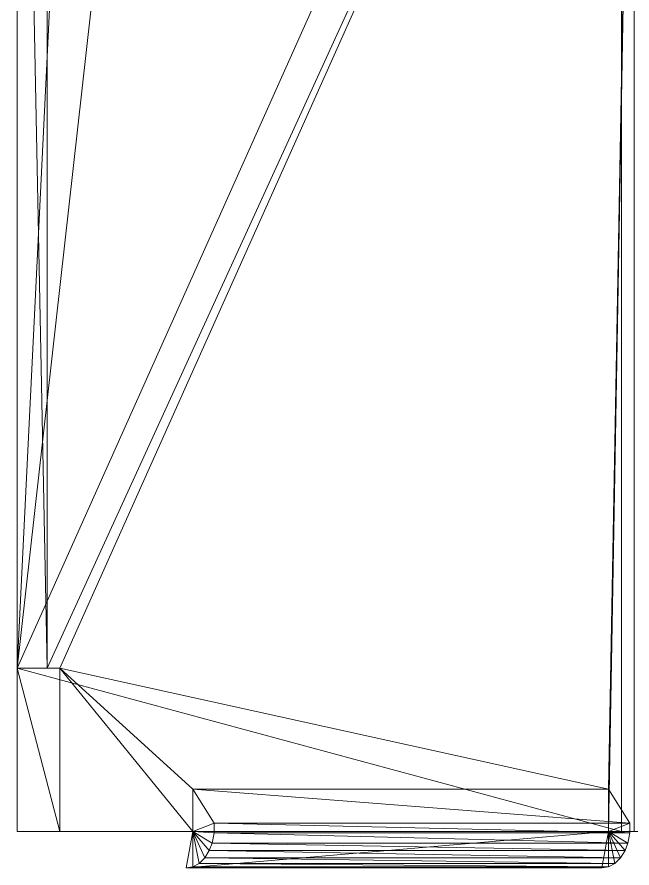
# Model space of a CAD drawing. Header units: millimetres. Extents: x -38752 to -34801, y 260924 to 263752.
# Drawn here: x -36435.5 to -36334, y 263090.8 to 263231.3 of the extents above; entities that cross this region are included whole.
import ezdxf

# ---------------------------------------------------------------- set-up
doc = ezdxf.new("R2010")
doc.units = ezdxf.units.MM
doc.layers.add('0.09', color=1, linetype='Continuous', lineweight=9)

msp = doc.modelspace()

# ---------------------------------------------------------------- meshes
at = {"layer": '0.09'}
mesh = msp.add_polyface(dxfattribs=at)
corners = [(-36435.53, 263371.76, 2.07), (-36435.53, 263123.78, 7.07), (-36435.53, 263371.76, 7.07), (-36435.53, 263123.78, 2.07)]
mesh.append_faces([[corners[k] for k in face] for face in [(0, 1, 2), (1, 0, 3)]], dxfattribs={"vtx0": -1})
mesh = msp.add_polyface(dxfattribs=at)
corners = [(-36435.53, 263371.76, 2.07), (-36430.53, 263123.78, 2.07), (-36435.53, 263123.78, 2.07), (-36430.53, 263337.86, 2.07), (-36428.46, 263338.39, 2.07), (-36424.45, 263357.84, 2.07), (-36410.53, 263343.06, 2.07), (-36424.03, 263357.52, 2.07), (-36423.55, 263357.32, 2.07), (-36410.53, 263353.26, 2.07), (-36423.03, 263357.26, 2.07), (-36424.76, 263358.26, 2.07), (-36424.96, 263358.74, 2.07), (-36425.03, 263359.26, 2.07), (-36424.96, 263359.77, 2.07), (-36424.76, 263360.26, 2.07), (-36424.45, 263360.67, 2.07), (-36424.03, 263360.99, 2.07), (-36423.55, 263361.19, 2.07), (-36423.03, 263361.26, 2.07), (-36421.1, 263359.77, 2.07), (-36423.03, 263371.76, 2.07), (-36421.03, 263359.26, 2.07), (-36421.1, 263358.74, 2.07), (-36421.3, 263358.26, 2.07), (-36421.62, 263357.84, 2.07), (-36422.03, 263357.52, 2.07), (-36422.51, 263357.32, 2.07), (-36421.3, 263360.26, 2.07), (-36421.62, 263360.67, 2.07), (-36422.03, 263360.99, 2.07), (-36422.51, 263361.19, 2.07)]
mesh.append_faces([[corners[k] for k in face] for face in [(0, 1, 2)]], dxfattribs={"vtx0": -1})
mesh.append_faces([[corners[k] for k in face] for face in [(1, 0, 3), (3, 0, 4), (4, 5, 6), (6, 8, 9), (5, 0, 11), (11, 0, 12), (12, 0, 13), (13, 0, 14), (14, 0, 15), (15, 0, 16), (16, 0, 17), (17, 0, 18), (18, 0, 19), (9, 20, 21), (20, 9, 22), (22, 9, 23), (23, 9, 24), (24, 9, 25), (25, 9, 26), (26, 9, 27), (27, 9, 10), (21, 19, 0)]], dxfattribs={"vtx0": -1, "vtx1": -1})
mesh.append_faces([[corners[k] for k in face] for face in [(4, 0, 5)]], dxfattribs={"vtx0": -1, "vtx1": -1, "vtx2": -1})
mesh.append_faces([[corners[k] for k in face] for face in [(6, 5, 7), (6, 7, 8), (9, 8, 10), (21, 20, 28), (21, 28, 29), (21, 29, 30), (21, 30, 31), (21, 31, 19)]], dxfattribs={"vtx0": -1, "vtx2": -1})
mesh = msp.add_polyface(dxfattribs=at)
corners = [(-36409.12, 263346.76, 33.49), (-36410.53, 263346.76, 32.07), (-36339.21, 263346.76, 103.39), (-36335.67, 263096.78, 106.93), (-36435.53, 263123.78, 7.07), (-36435.53, 263096.78, 7.07), (-36335.67, 263346.76, 106.93), (-36424.38, 263350.36, 18.22), (-36435.53, 263371.76, 7.07)]
mesh.append_faces([[corners[k] for k in face] for face in [(3, 4, 5), (4, 7, 8)]], dxfattribs={"vtx0": -1})
mesh.append_faces([[corners[k] for k in face] for face in [(4, 6, 1)]], dxfattribs={"vtx0": -1, "vtx1": -1, "vtx2": -1})
mesh.append_faces([[corners[k] for k in face] for face in [(4, 3, 6), (4, 1, 7), (1, 6, 2)]], dxfattribs={"vtx0": -1, "vtx2": -1})
mesh.append_faces([[corners[k] for k in face] for face in [(0, 1, 2)]], dxfattribs={"vtx1": -1})
mesh = msp.add_polyface(dxfattribs=at)
corners = [(-36428.46, 263123.78, 7.07), (-36406.51, 263096.78, 29.03), (-36428.46, 263096.78, 7.07), (-36406.51, 263103.78, 29.03), (-36337.85, 263103.78, 97.69), (-36337.85, 263096.78, 97.69), (-36333.6, 263335.69, 101.93), (-36333.6, 263096.78, 101.93), (-36430.53, 263123.78, 5), (-36430.53, 263337.09, 5), (-36410.53, 263337.09, 25), (-36335.81, 263346.76, 99.72), (-36410.53, 263346.76, 25)]
mesh.append_faces([[corners[k] for k in face] for face in [(0, 1, 2), (5, 6, 7), (11, 10, 12)]], dxfattribs={"vtx0": -1})
mesh.append_faces([[corners[k] for k in face] for face in [(1, 0, 3), (3, 0, 4)]], dxfattribs={"vtx0": -1, "vtx1": -1})
mesh.append_faces([[corners[k] for k in face] for face in [(6, 4, 0)]], dxfattribs={"vtx0": -1, "vtx1": -1, "vtx2": -1})
mesh.append_faces([[corners[k] for k in face] for face in [(6, 5, 4), (6, 0, 8), (6, 8, 9), (6, 9, 10), (10, 11, 6)]], dxfattribs={"vtx0": -1, "vtx2": -1})
mesh = msp.add_polyface(dxfattribs=at)
corners = [(-36326.19, 263317.14, 101.93), (-36240.82, 263327.38, 12.46), (-36240.82, 263103.42, 101.93), (-36333.6, 263335.69, 101.93), (-36260.82, 263336.05, 29), (-36335.81, 263346.76, 99.72), (-36260.82, 263346.76, 24.72)]
mesh.append_faces([[corners[k] for k in face] for face in [(0, 1, 2), (4, 5, 6)]], dxfattribs={"vtx0": -1})
mesh.append_faces([[corners[k] for k in face] for face in [(1, 3, 4)]], dxfattribs={"vtx0": -1, "vtx1": -1})
mesh.append_faces([[corners[k] for k in face] for face in [(1, 0, 3), (4, 3, 5)]], dxfattribs={"vtx0": -1, "vtx2": -1})
mesh = msp.add_polyface(dxfattribs=at)
corners = [(-36235.82, 263346.76, 7.07), (-36335.67, 263346.76, 106.93), (-36235.82, 263096.78, 106.93)]
mesh.append_faces([[corners[k] for k in face] for face in [(0, 1, 2)]])
mesh = msp.add_polyface(dxfattribs=at)
corners = [(-36335.67, 263346.76, 106.93), (-36335.67, 263096.78, 106.93), (-36235.82, 263096.78, 106.93)]
mesh.append_faces([[corners[k] for k in face] for face in [(0, 1, 2)]])
mesh = msp.add_polyface(dxfattribs=at)
corners = [(-36430.53, 263123.78, 5), (-36430.53, 263337.86, 2.07), (-36430.53, 263337.09, 5), (-36430.53, 263123.78, 2.07)]
mesh.append_faces([[corners[k] for k in face] for face in [(0, 1, 2), (1, 0, 3)]], dxfattribs={"vtx0": -1})
mesh = msp.add_polyface(dxfattribs=at)
corners = [(-36435.53, 263123.78, 7.07), (-36428.46, 263096.78, 7.07), (-36435.53, 263096.78, 7.07), (-36428.46, 263123.78, 7.07)]
mesh.append_faces([[corners[k] for k in face] for face in [(0, 1, 2), (1, 0, 3)]], dxfattribs={"vtx0": -1})
mesh = msp.add_polyface(dxfattribs=at)
corners = [(-36428.46, 263123.78, 7.07), (-36435.53, 263123.78, 7.07), (-36430.53, 263123.78, 5), (-36430.53, 263123.78, 2.07), (-36435.53, 263123.78, 2.07)]
mesh.append_faces([[corners[k] for k in face] for face in [(3, 1, 4)]], dxfattribs={"vtx0": -1})
mesh.append_faces([[corners[k] for k in face] for face in [(1, 3, 2)]], dxfattribs={"vtx0": -1, "vtx2": -1})
mesh.append_faces([[corners[k] for k in face] for face in [(0, 1, 2)]], dxfattribs={"vtx1": -1})
mesh = msp.add_polyface(dxfattribs=at)
corners = [(-36406.51, 263096.78, 29.03), (-36406.49, 263090.97, 29.01), (-36407.6, 263090.78, 30.12), (-36405.44, 263091.54, 27.96), (-36404.51, 263092.45, 27.04), (-36403.77, 263093.64, 26.29), (-36403.32, 263094.86, 25.84), (-36402.99, 263096.59, 25.51), (-36402.99, 263098.18, 25.51), (-36406.51, 263103.78, 29.03)]
mesh.append_faces([[corners[k] for k in face] for face in [(0, 1, 2), (8, 0, 9)]], dxfattribs={"vtx0": -1})
mesh.append_faces([[corners[k] for k in face] for face in [(1, 0, 3), (3, 0, 4), (4, 0, 5), (5, 0, 6), (6, 0, 7), (7, 0, 8)]], dxfattribs={"vtx0": -1, "vtx1": -1})
mesh = msp.add_polyface(dxfattribs=at)
corners = [(-36406.51, 263103.78, 29.03), (-36334.33, 263098.18, 94.17), (-36402.99, 263098.18, 25.51), (-36337.85, 263103.78, 97.69)]
mesh.append_faces([[corners[k] for k in face] for face in [(0, 1, 2), (1, 0, 3)]], dxfattribs={"vtx0": -1})
mesh = msp.add_polyface(dxfattribs=at)
corners = [(-36337.83, 263090.97, 97.67), (-36337.85, 263096.78, 97.69), (-36338.94, 263090.78, 98.78), (-36336.78, 263091.54, 96.62), (-36335.86, 263092.45, 95.69), (-36335.11, 263093.64, 94.95), (-36334.66, 263094.86, 94.5), (-36334.33, 263096.59, 94.17), (-36334.33, 263098.18, 94.17), (-36337.85, 263103.78, 97.69)]
mesh.append_faces([[corners[k] for k in face] for face in [(0, 1, 2), (1, 8, 9)]], dxfattribs={"vtx0": -1})
mesh.append_faces([[corners[k] for k in face] for face in [(1, 0, 3), (1, 3, 4), (1, 4, 5), (1, 5, 6), (1, 6, 7), (1, 7, 8)]], dxfattribs={"vtx0": -1, "vtx2": -1})
mesh = msp.add_polyface(dxfattribs=at)
corners = [(-36402.99, 263098.18, 25.51), (-36334.33, 263096.59, 94.17), (-36402.99, 263096.59, 25.51), (-36334.33, 263098.18, 94.17)]
mesh.append_faces([[corners[k] for k in face] for face in [(0, 1, 2), (1, 0, 3)]], dxfattribs={"vtx0": -1})
mesh = msp.add_polyface(dxfattribs=at)
corners = [(-36428.46, 263096.78, 7.07), (-36335.67, 263096.78, 106.93), (-36435.53, 263096.78, 7.07), (-36406.51, 263096.78, 29.03), (-36337.85, 263096.78, 97.69), (-36333.6, 263096.78, 101.93), (-36235.82, 263096.78, 106.93), (-36240.82, 263096.78, 101.93), (-36235.82, 263096.78, 101.93)]
mesh.append_faces([[corners[k] for k in face] for face in [(0, 1, 2), (6, 7, 8)]], dxfattribs={"vtx0": -1})
mesh.append_faces([[corners[k] for k in face] for face in [(1, 5, 6)]], dxfattribs={"vtx0": -1, "vtx1": -1})
mesh.append_faces([[corners[k] for k in face] for face in [(1, 0, 3), (1, 3, 4), (1, 4, 5), (6, 5, 7)]], dxfattribs={"vtx0": -1, "vtx2": -1})
mesh = msp.add_polyface(dxfattribs=at)
corners = [(-36337.85, 263096.78, 97.69), (-36407.6, 263090.78, 30.12), (-36338.94, 263090.78, 98.78), (-36406.51, 263096.78, 29.03)]
mesh.append_faces([[corners[k] for k in face] for face in [(0, 1, 2), (1, 0, 3)]], dxfattribs={"vtx0": -1})
mesh = msp.add_polyface(dxfattribs=at)
corners = [(-36402.99, 263096.59, 25.51), (-36334.66, 263094.86, 94.5), (-36403.32, 263094.86, 25.84), (-36334.33, 263096.59, 94.17)]
mesh.append_faces([[corners[k] for k in face] for face in [(0, 1, 2), (1, 0, 3)]], dxfattribs={"vtx0": -1})
mesh = msp.add_polyface(dxfattribs=at)
corners = [(-36403.32, 263094.86, 25.84), (-36335.11, 263093.64, 94.95), (-36403.77, 263093.64, 26.29), (-36334.66, 263094.86, 94.5)]
mesh.append_faces([[corners[k] for k in face] for face in [(0, 1, 2), (1, 0, 3)]], dxfattribs={"vtx0": -1})
mesh = msp.add_polyface(dxfattribs=at)
corners = [(-36403.77, 263093.64, 26.29), (-36335.86, 263092.45, 95.69), (-36404.51, 263092.45, 27.04), (-36335.11, 263093.64, 94.95)]
mesh.append_faces([[corners[k] for k in face] for face in [(0, 1, 2), (1, 0, 3)]], dxfattribs={"vtx0": -1})
mesh = msp.add_polyface(dxfattribs=at)
corners = [(-36405.44, 263091.54, 27.96), (-36337.83, 263090.97, 97.67), (-36406.49, 263090.97, 29.01), (-36336.78, 263091.54, 96.62)]
mesh.append_faces([[corners[k] for k in face] for face in [(0, 1, 2), (1, 0, 3)]], dxfattribs={"vtx0": -1})
mesh = msp.add_polyface(dxfattribs=at)
corners = [(-36404.51, 263092.45, 27.04), (-36336.78, 263091.54, 96.62), (-36405.44, 263091.54, 27.96), (-36335.86, 263092.45, 95.69)]
mesh.append_faces([[corners[k] for k in face] for face in [(0, 1, 2), (1, 0, 3)]], dxfattribs={"vtx0": -1})
mesh = msp.add_polyface(dxfattribs=at)
corners = [(-36406.49, 263090.97, 29.01), (-36338.94, 263090.78, 98.78), (-36407.6, 263090.78, 30.12), (-36337.83, 263090.97, 97.67)]
mesh.append_faces([[corners[k] for k in face] for face in [(0, 1, 2), (1, 0, 3)]], dxfattribs={"vtx0": -1})

doc.saveas('drawing.dxf')
